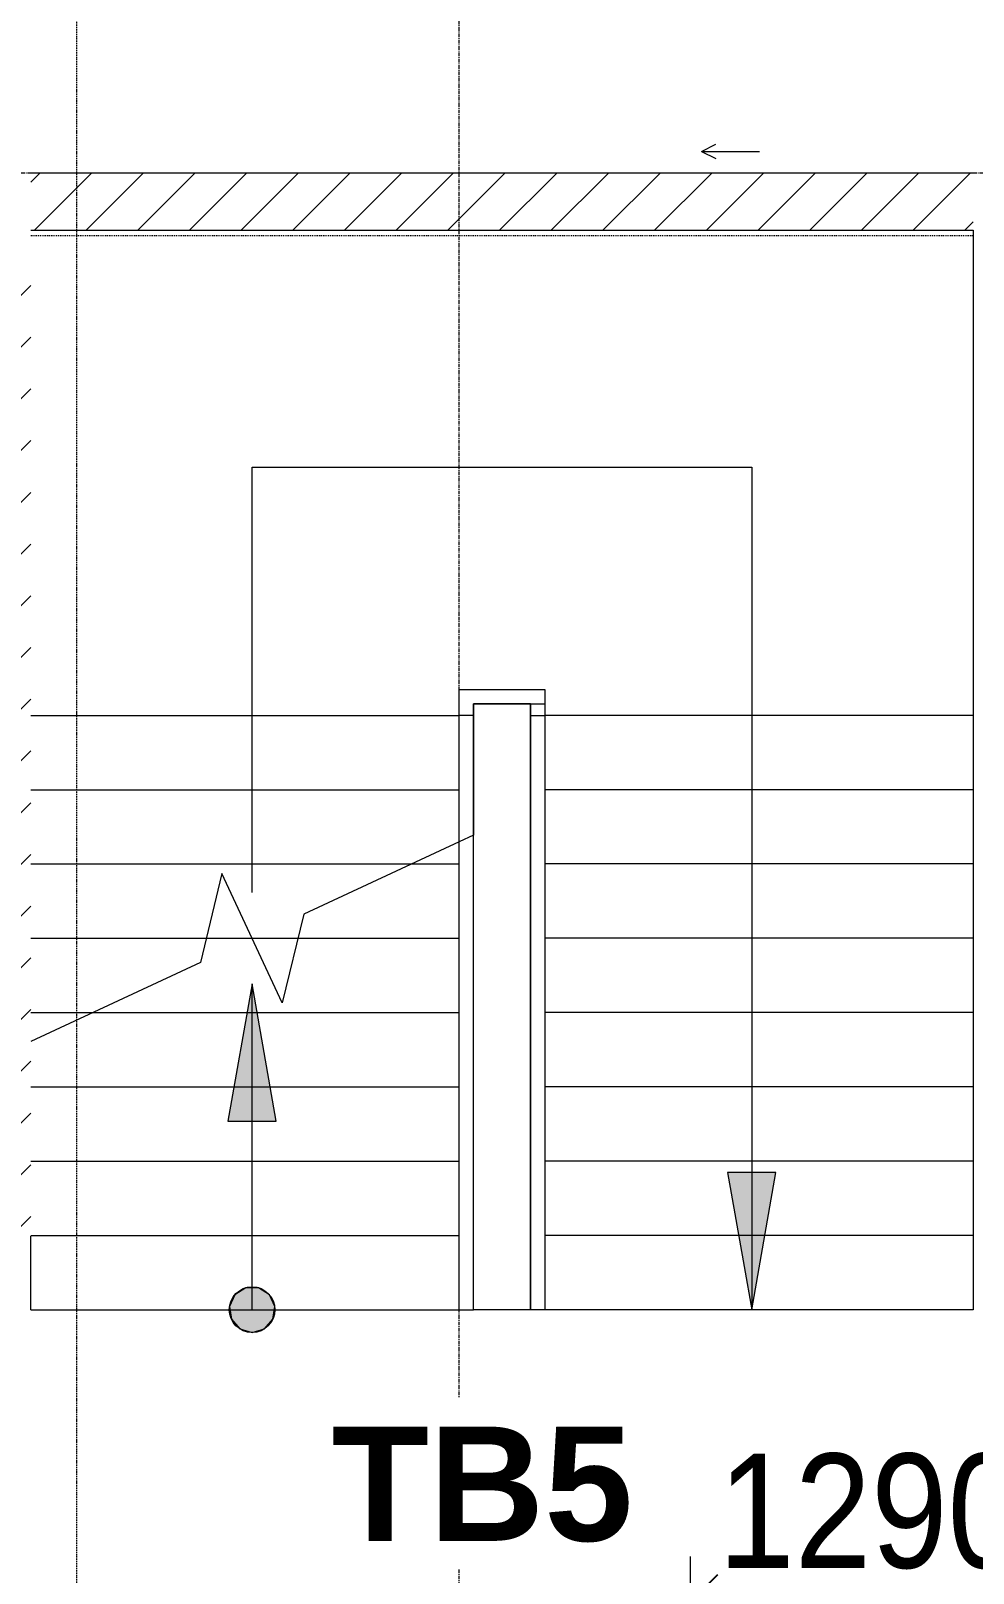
# Model space of a CAD drawing. Header units: millimetres. Extents: x 1591 to 240306, y -15958 to 82755.
# Drawn here: x 125954 to 129254, y 73337 to 78735 of the extents above; entities that cross this region are included whole.
import ezdxf

# ---------------------------------------------------------------- set-up
doc = ezdxf.new("R2010")
doc.units = ezdxf.units.MM
for name, pattern in [('Dash 1_8_', [6.35, 3.175, -3.175]), ('Dash Dot 3_16_', [7.9375, 4.7625, -1.5875, 0, -1.5875]), ('Grid Line', [22.225, 12.7, -3.175, 3.175, -3.175])]:
    doc.linetypes.add(name, pattern=pattern)
for name, color, linetype, lineweight in [('0-1', 7, 'Continuous', 5), ('A-ANNO-DIMS', 211, 'Continuous', 9), ('A-ANNO-DIMS-160', 211, 'Continuous', 9), ('A-AREA', 32, 'Dash 1_8_', 9), ('A-FLOR-1', 250, 'Continuous', 9), ('A-FLOR-HRAL', 11, 'Continuous', 9), ('A-GLAZ', 151, 'Continuous', 9), ('A-WALL-3', 113, 'Continuous', 18), ('A-WALL-PATT-2', 111, 'Continuous', 9), ('G-ANNO-SYMB-1', 111, 'Dash Dot 3_16_', 18), ('G-ANNO-TEXT-1', 7, 'Continuous', 9), ('S-GRID-1', 1, 'Grid Line', 9), ('S-STRS', 31, 'Continuous', 9), ('S-STRS-ANNO', 31, 'Continuous', 9), ('S-STRS-MBND', 31, 'Continuous', 9)]:
    doc.layers.add(name, color=color, linetype=linetype, lineweight=lineweight)
doc.styles.add('Arial_B_2', font='arialbd_0.ttf', dxfattribs={"height": 400})
doc.styles.add('UTM Avo', font='UTM Avo.ttf', dxfattribs={"width": 0.9, "height": 400})
doc.dimstyles.new('1_Dim_chi_tiet_2_5_1', dxfattribs={"dimscale": 304.8, "dimtxt": 399.720379, "dimasz": 0.629921, "dimexe": 0.524934, "dimexo": 0.0625, "dimgap": 0.052493, "dimtad": 1, "dimdec": 0, "dimrnd": 5, "dimzin": 0, "dimdsep": 46, "dimtxsty": 'UTM Avo', "dimblk1": 'OBLIQUE', "dimblk2": 'OBLIQUE', "dimsah": 1, "dimcen": 0.09, "dimdle": 0.524934, "dimazin": 0, "dimtfac": 1, "dimtdec": 4, "dimtix": 1, "dimtmove": 0, "dimatfit": 3, "dimfxl": 1.049869, "dimfxlon": 1, "dimtvp": 1, "dimtolj": 1, "dimtzin": 0, "dimarcsym": 2})
pattern_1 = [(45, (11001.35, 0), (-90.50967, 90.50967), [])]

# ---------------------------------------------------------------- blocks, each defined once
blk = doc.blocks.new('NCV_TKTC_KET CAU_rvt-1-TKCS_MB TẦNG 3-4')
at = {"layer": 'A-FLOR-1'}
for p, q in [((118252.2, 78036.9), (118252.2, 74259)), ((118252.4, 78036.9), (118252.4, 74537.4)), ((116702.6, 74259), (116502.6, 74259)), ((118252.2, 74259), (116752.6, 74259))]:
    blk.add_line(p, q, dxfattribs=at)
blk = doc.blocks.new('1_FAMILY RVT - W01-WxH 1000x3200-3536800-TKCS_MB TẦNG 3-4')
at = {"layer": 'A-GLAZ'}
for q in [(749.2, 197.79), (749.2, 146.99), (901.6, 172.39)]:
    blk.add_line((698.4, 172.39), q, dxfattribs=at)
blk = doc.blocks.new('Top Rail Type - Top Rail_Internal_-948122-TKCS_MB TẦNG 3-4')
at = {"layer": 'A-FLOR-HRAL'}
for p, q in [((116452.2, 76339), (116452.2, 76429.4)), ((116452.2, 76429.4), (116752.6, 76429.4)), ((116752.6, 76429.4), (116752.6, 76404.3)), ((116452.2, 75896.9), (116452.2, 76339)), ((116502.2, 76339), (116452.2, 76339)), ((116502.2, 76379.4), (116502.2, 76339)), ((116702.6, 76379.4), (116502.2, 76379.4)), ((116502.2, 76339), (116502.2, 75920.2)), ((116702.6, 76379.4), (116752.6, 76379.4)), ((116702.6, 76339), (116702.6, 76379.4)), ((116702.6, 76339), (116752.6, 76339)), ((116702.6, 74259), (116702.6, 76339)), ((116752.6, 76379.4), (116752.6, 76339)), ((116752.6, 76339), (116752.6, 74259)), ((116752.6, 74259), (116702.6, 74259))]:
    blk.add_line(p, q, dxfattribs=at)
blk = doc.blocks.new('Top Rail Type - Top Rail_Internal_-V3-TKCS_MB TẦNG 3-4')
at = {"layer": 'A-FLOR-HRAL'}
for p, q in [((116452.2, 76429.4), (116752.6, 76429.4)), ((116452.2, 76339), (116452.2, 76429.4)), ((116752.6, 76404.4), (116752.6, 76339)), ((116452.2, 75896.9), (116452.2, 76339)), ((116502.2, 76379.4), (116702.6, 76379.4)), ((116502.2, 76339), (116502.2, 76379.4)), ((116502.2, 75920.2), (116502.2, 76339)), ((116702.6, 76379.4), (116702.6, 76339)), ((116702.6, 76339), (116702.6, 74259)), ((116752.6, 76339), (116752.6, 74259)), ((116752.6, 74259), (116702.6, 74259))]:
    blk.add_line(p, q, dxfattribs=at)
blk = doc.blocks.new('Top Rail Type - Top Rail_Internal_-V4-TKCS_MB TẦNG 3-4')
at = {"layer": 'A-FLOR-HRAL'}
for p, q in [((116502.2, 75920.2), (116452.2, 75896.9)), ((116452.2, 74259), (116452.2, 75896.9)), ((116502.2, 74259), (116502.2, 75920.2)), ((116452.2, 74259), (116502.2, 74259))]:
    blk.add_line(p, q, dxfattribs=at)
blk = doc.blocks.new('DIMBLOCK287-TKCS_MB TẦNG 3-4')
at = {"layer": 'A-ANNO-DIMS-160'}
for p, q in [((128263.8, 72915.7), (128263.8, 73395.7)), ((129553.8, 72915.7), (129553.8, 73395.7)), ((128103.8, 73235.7), (129713.8, 73235.7)), ((128263.8, 73235.7), (128263.8, 72915.7)), ((129553.8, 73235.7), (129553.8, 72915.7))]:
    blk.add_line(p, q, dxfattribs=at)
at = {"layer": 'A-ANNO-DIMS-160', "lineweight": 25}
for p, q in [((128263.8, 73235.7), (128359.8, 73331.7)), ((129553.8, 73235.7), (129649.8, 73331.7)), ((128263.8, 73235.7), (128167.8, 73139.7)), ((129553.8, 73235.7), (129457.8, 73139.7))]:
    blk.add_line(p, q, dxfattribs=at)
at = {"layer": 'A-ANNO-DIMS-160', "color": 0, "insert": (128361.1, 73755.3), "char_height": 400, "width": 1314.636, "attachment_point": 1, "line_spacing_factor": 1.110334, "style": 'UTM Avo'}
blk.add_mtext('1290', dxfattribs=at)
blk = doc.blocks.new('_Oblique')
at = {"color": 0, "linetype": 'ByBlock', "lineweight": -2}
blk.add_line((-0.5, -0.5), (0.5, 0.5), dxfattribs=at)

msp = doc.modelspace()

# ---------------------------------------------------------------- hatches: boundary and pattern name
at = {"layer": 'A-WALL-PATT-2'}
h = msp.add_hatch(dxfattribs=at)
h.set_pattern_fill('FP_1', color=256, style=0, pattern_type=2)
h.set_pattern_definition(pattern_1)
h.paths.add_polyline_path([(129253.9, 78036.9), (129253.9, 78236.9), (125953.9, 78236.9), (125953.9, 78036.9)])
h = msp.add_hatch(dxfattribs=at)
h.set_pattern_fill('FP_1', color=256, style=0, pattern_type=2)
h.set_pattern_definition(pattern_1)
h.paths.add_polyline_path([(125753.9, 74516.9), (125953.9, 74516.9), (125953.9, 77936.9), (125753.9, 77936.9), (125753.9, 74716.9)])
at = {"layer": 'S-STRS-ANNO'}
for points in [[(126813.6, 74919), (126728.9, 75399), (126644.3, 74919), (126760.9, 74919)], [(128478.5, 74259), (128563.2, 74739), (128393.9, 74739), (128451.9, 74409.7)], [(126728.9, 74179), (126772.2, 74191.7), (126801.7, 74225.8), (126808.1, 74270.4), (126789.4, 74311.4), (126751.5, 74335.7), (126706.4, 74335.7), (126668.5, 74311.4), (126649.7, 74270.4), (126656.1, 74225.8), (126685.7, 74191.7)]]:
    msp.add_hatch(color=256, dxfattribs=at).paths.add_polyline_path(points)
h = msp.add_hatch(color=256, dxfattribs=at)
edge = h.paths.add_edge_path()
edge.add_arc((126728.9, 74259), 80, 0, 360)

# ---------------------------------------------------------------- linework, layer by layer
at = {"layer": 'A-AREA'}
msp.add_line((125953.9, 78018.4), (129253.9, 78018.4), dxfattribs=at)
at = {"layer": 'A-WALL-3'}
for p, q in [((129253.9, 78236.9), (125953.9, 78236.9)), ((125953.9, 78036.9), (129253.9, 78036.9))]:
    msp.add_line(p, q, dxfattribs=at)
at = {"layer": 'G-ANNO-SYMB-1'}
msp.add_line((126113.9, 82373.8), (126113.9, 13547.9), dxfattribs=at)
at = {"layer": 'S-GRID-1'}
for p, q in [((127453.9, 76690.4), (127453.9, 80690.4)), ((139245.7, 78236.9), (45492.6, 78236.9)), ((127453.9, 19175.3), (127453.9, 76690.4))]:
    msp.add_line(p, q, dxfattribs=at)
at = {"layer": 'S-STRS'}
for p, q in [((125953.9, 76339), (127453.5, 76339)), ((127503.9, 76379), (127703.5, 76379)), ((127503.9, 76339), (127503.9, 76379)), ((127503.9, 76079), (127503.9, 76339)), ((127703.5, 76379), (127703.5, 76339)), ((127703.5, 76339), (127703.5, 76079)), ((129253.5, 76339), (127753.9, 76339)), ((125953.9, 76079), (127453.5, 76079)), ((127503.9, 75920.4), (127503.9, 76079)), ((127703.5, 76079), (127703.5, 75819)), ((129253.5, 76079), (127753.9, 76079)), ((127503.9, 75819), (127503.9, 75920.4)), ((125953.9, 75819), (127286.5, 75819)), ((127286.5, 75819), (127453.5, 75819)), ((127503.9, 75559), (127503.9, 75819)), ((127703.5, 75819), (127703.5, 75559)), ((129253.5, 75819), (127753.9, 75819)), ((125953.9, 75559), (126568.2, 75559)), ((126568.2, 75559), (126728.9, 75559)), ((126728.9, 75559), (126889.6, 75559)), ((126889.6, 75559), (127453.5, 75559)), ((127503.9, 75299), (127503.9, 75559)), ((127703.5, 75559), (127703.5, 75299)), ((129253.5, 75559), (127753.9, 75559)), ((125953.9, 75299), (126171.3, 75299)), ((126171.3, 75299), (127453.5, 75299)), ((127503.9, 75039), (127503.9, 75299)), ((127703.5, 75299), (127703.5, 75039)), ((129253.5, 75299), (127753.9, 75299)), ((125953.9, 75039), (127453.5, 75039)), ((127503.9, 74779), (127503.9, 75039)), ((127703.5, 75039), (127703.5, 74779)), ((129253.5, 75039), (127753.9, 75039)), ((125953.9, 74779), (127453.5, 74779)), ((127503.9, 74519), (127503.9, 74779)), ((127703.5, 74779), (127703.5, 74519)), ((129253.5, 74779), (127753.9, 74779)), ((125953.9, 74519), (127453.5, 74519)), ((125953.9, 74259), (125953.9, 74516.9)), ((127503.9, 74259), (127503.9, 74519)), ((127703.5, 74519), (127703.5, 74259)), ((129253.5, 74519), (127753.9, 74519)), ((125953.9, 74259), (127453.5, 74259)), ((129253.5, 74259), (127753.9, 74259))]:
    msp.add_line(p, q, dxfattribs=at)
at = {"layer": 'S-STRS-ANNO'}
for p, q in [((126728.9, 77208), (128478.5, 77208)), ((126728.9, 76339), (126728.9, 77208)), ((128478.5, 77208), (128478.5, 76339)), ((126728.9, 76079), (126728.9, 76339)), ((128478.5, 76339), (128478.5, 76079)), ((126728.9, 75819), (126728.9, 76079)), ((128478.5, 76079), (128478.5, 75819)), ((126728.9, 75719), (126728.9, 75819)), ((128478.5, 75819), (128478.5, 75559)), ((128478.5, 75559), (128478.5, 75299)), ((126728.9, 75399), (126644.3, 74919)), ((126728.9, 75299), (126728.9, 75399)), ((126813.6, 74919), (126728.9, 75399)), ((126728.9, 75039), (126728.9, 75299)), ((128478.5, 75299), (128478.5, 75039)), ((126728.9, 74779), (126728.9, 75039)), ((128478.5, 75039), (128478.5, 74779)), ((126644.3, 74919), (126760.9, 74919)), ((126760.9, 74919), (126813.6, 74919)), ((126728.9, 74519), (126728.9, 74779)), ((128478.5, 74779), (128478.5, 74519)), ((128563.2, 74739), (128393.9, 74739)), ((128393.9, 74739), (128451.9, 74409.7)), ((128478.5, 74259), (128563.2, 74739)), ((126728.9, 74259), (126728.9, 74519)), ((128478.5, 74519), (128478.5, 74259)), ((128451.9, 74409.7), (128478.5, 74259)), ((126706.4, 74335.7), (126668.5, 74311.4)), ((126751.5, 74335.7), (126706.4, 74335.7)), ((126789.4, 74311.4), (126751.5, 74335.7)), ((126668.5, 74311.4), (126649.7, 74270.4)), ((126808.1, 74270.4), (126789.4, 74311.4)), ((126649.7, 74270.4), (126656.1, 74225.8)), ((126656.1, 74225.8), (126685.7, 74191.7)), ((126772.2, 74191.7), (126801.7, 74225.8)), ((126801.7, 74225.8), (126808.1, 74270.4)), ((126685.7, 74191.7), (126728.9, 74179)), ((126728.9, 74179), (126772.2, 74191.7))]:
    msp.add_line(p, q, dxfattribs=at)
msp.add_circle((126728.9, 74259), 80, dxfattribs=at)
at = {"layer": 'S-STRS-MBND'}
for p, q in [((127453.5, 75896.9), (126910.2, 75643.5)), ((126623.3, 75785.6), (126547.7, 75474.5)), ((126834.6, 75332.4), (126623.3, 75785.6)), ((126910.2, 75643.5), (126834.6, 75332.4)), ((126547.7, 75474.5), (125953.9, 75197.6))]:
    msp.add_line(p, q, dxfattribs=at)

# ---------------------------------------------------------------- block references
at = {"layer": '0-1'}
msp.add_blockref('NCV_TKTC_KET CAU_rvt-1-TKCS_MB TẦNG 3-4', (11001.4, 0), dxfattribs=at)
at = {"layer": 'A-FLOR-HRAL'}
for name in ['Top Rail Type - Top Rail_Internal_-948122-TKCS_MB TẦNG 3-4', 'Top Rail Type - Top Rail_Internal_-V3-TKCS_MB TẦNG 3-4', 'Top Rail Type - Top Rail_Internal_-V4-TKCS_MB TẦNG 3-4']:
    msp.add_blockref(name, (11001.4, 0), dxfattribs=at)
at = {"layer": 'A-GLAZ'}
msp.add_blockref('1_FAMILY RVT - W01-WxH 1000x3200-3536800-TKCS_MB TẦNG 3-4', (127603.9, 78140.7), dxfattribs=at)

# ---------------------------------------------------------------- next in the draw order: texts
at = {"layer": 'G-ANNO-TEXT-1', "insert": (127534.9, 73647), "char_height": 400, "width": 1894.4, "attachment_point": 5, "line_spacing_factor": 0.936439, "style": 'Arial_B_2', "bg_fill": 3, "box_fill_scale": 1.25, "bg_fill_color": 256, "bg_fill_true_color": 13158600, "bg_fill_transparency": 0}
msp.add_mtext('\\pt8,16,24,32,40,48,56,64,72,80,88,96,104,112,120,128,136,144,152,160,168,176,184,192,200,208,216,224,232,240,248,256;TB5', dxfattribs=at)

# ---------------------------------------------------------------- next in the draw order: dimensions: what is measured, and where the dimension line sits
at = {"layer": 'A-ANNO-DIMS'}
dim = msp.add_linear_dim(base=(129553.8, 73235.7), p1=(128263.8, 72915.7), p2=(129553.8, 72915.7), dimstyle='1_Dim_chi_tiet_2_5_1', override={"dimpost": '<>', "dimfxl": 1290}, dxfattribs=at)
dim.commit()
dim.dimension.update_dxf_attribs({"geometry": 'DIMBLOCK287-TKCS_MB TẦNG 3-4', "text_midpoint": (128908.8, 73458.7)})

doc.saveas('drawing.dxf')
